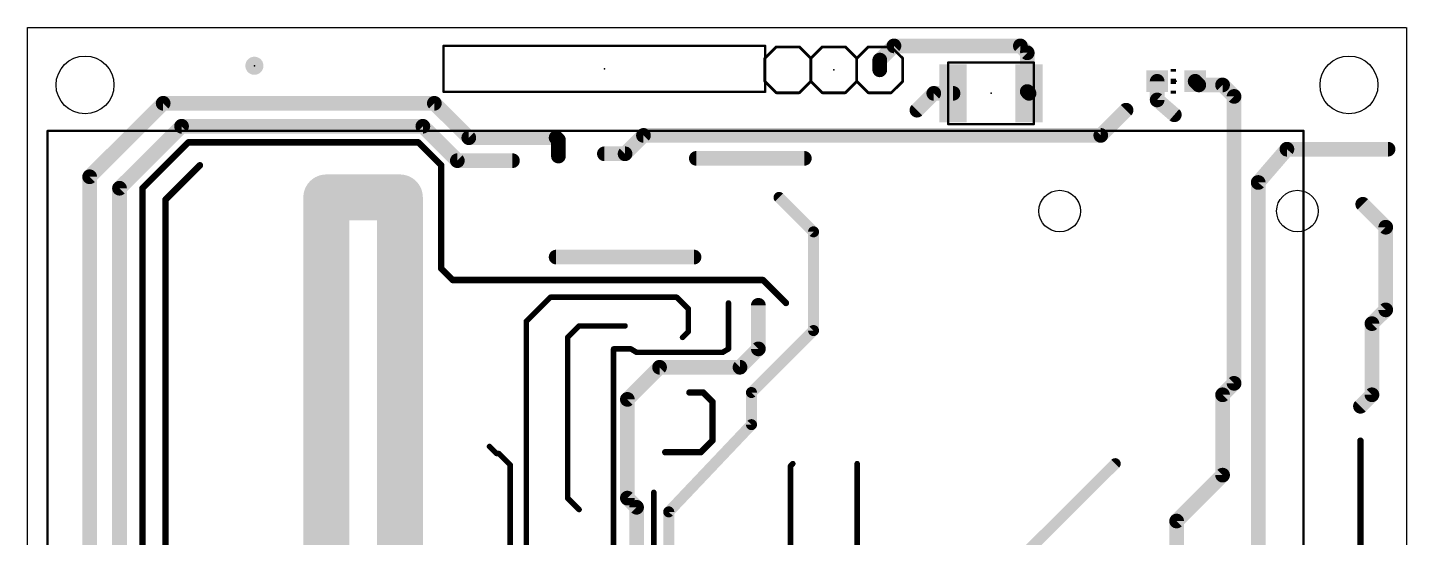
# Model space of a CAD drawing. Extents: x -38 to 38, y -89 to 89.
# Drawn here: x -38.1 to 38.1, y 60.7 to 88.9 of the extents above; entities that cross this region are included whole.
import ezdxf

# ---------------------------------------------------------------- set-up
doc = ezdxf.new("R2010")
doc.units = 0
for name, color, linetype in [('1', 22, 'CONTINUOUS'), ('20', 7, 'CONTINUOUS'), ('21', 253, 'CONTINUOUS'), ('23', 7, 'CONTINUOUS')]:
    doc.layers.add(name, color=color, linetype=linetype)

# ---------------------------------------------------------------- blocks, each defined once
blk = doc.blocks.new('PIE')
at = {"const_width": 0.5}
blk.add_lwpolyline([(0, -0.25, 1), (0, 0.25, 1), (0, -0.25)], format="xyb", dxfattribs=at)
blk = doc.blocks.new('RECT')
blk.add_solid([(-0.5, -0.5), (0.5, -0.5), (-0.5, 0.5), (0.5, 0.5)])

msp = doc.modelspace()

# ---------------------------------------------------------------- linework, layer by layer
at = {"layer": '1'}
for points, const_width in [([(8.995, 87.1), (9.779, 87.884)], 0.8128), ([(9.779, 87.884), (16.764, 87.884)], 0.8128), ([(16.764, 87.884), (17.145, 87.503)], 0.8128), ([(17.145, 87.503), (17.145, 85.36)], 0.8128), ([(8.995, 86.56), (8.995, 87.1)], 0.8128), ([(24.325, 85.925), (24.325, 84.895)], 0.8128), ([(26.625, 85.725), (26.425, 85.925)], 0.8128), ([(27.94, 85.725), (26.625, 85.725)], 0.8128), ([(28.575, 85.09), (27.94, 85.725)], 0.8128), ([(11.981, 85.26), (11.049, 84.328)], 0.8128), ([(13.045, 85.26), (11.981, 85.26)], 0.8128), ([(17.145, 85.36), (17.245, 85.26)], 0.8128), ([(28.575, 69.215), (28.575, 85.09)], 0.8128), ([(-30.607, 84.709), (-34.671, 80.645)], 0.8128), ([(-15.621, 84.709), (-30.607, 84.709)], 0.8128), ([(-13.716, 82.804), (-15.621, 84.709)], 0.8128), ([(21.209, 82.931), (22.606, 84.328)], 0.8128), ([(24.325, 84.895), (25.273, 84.074)], 0.8128), ([(-29.591, 83.439), (-33.02, 80.01)], 0.8128), ([(-16.256, 83.439), (-29.591, 83.439)], 0.8128), ([(-14.351, 81.534), (-16.256, 83.439)], 0.8128), ([(-8.89, 82.804), (-13.716, 82.804)], 0.8128), ([(-8.763, 82.677), (-8.89, 82.804)], 0.8128), ([(-8.763, 81.788), (-8.763, 82.677)], 0.8128), ([(-5.08, 81.915), (-4.064, 82.931)], 0.8128), ([(-4.064, 82.931), (21.209, 82.931)], 0.8128), ([(-31.75, 80.01), (-29.21, 82.55)], 0.3556), ([(-29.21, 82.55), (-16.51, 82.55)], 0.3556), ([(-16.51, 82.55), (-15.24, 81.28)], 0.3556), ([(-6.223, 81.915), (-5.08, 81.915)], 0.8128), ([(31.496, 82.169), (29.9085, 80.3275)], 0.8128), ([(37.084, 82.169), (31.496, 82.169)], 0.8128), ([(-11.303, 81.534), (-14.351, 81.534)], 0.8128), ([(-1.143, 81.661), (4.826, 81.661)], 0.8128), ([(-34.671, 80.645), (-34.671, 36.195)], 0.8128), ([(-30.48, 79.375), (-28.575, 81.28)], 0.3556), ([(-15.24, 81.28), (-15.24, 75.565)], 0.3556), ([(-33.02, 80.01), (-33.02, 36.195)], 0.8128), ([(-31.75, 24.13), (-31.75, 80.01)], 0.3556), ([(29.9085, 80.3275), (29.9085, 39.6875)], 0.8128), ([(-30.48, 32.385), (-30.48, 79.375)], 0.3556), ([(5.334, 77.597), (3.429, 79.502)], 0.6096), ([(36.957, 77.851), (35.687, 79.121)], 0.8128), ([(5.334, 72.136), (5.334, 77.597)], 0.6096), ([(36.957, 73.279), (36.957, 77.851)], 0.8128), ([(-1.27, 76.2), (-8.89, 76.2)], 0.8128), ([(-15.24, 75.565), (-14.605, 74.93)], 0.3556), ([(-14.605, 74.93), (2.54, 74.93)], 0.3556), ([(2.54, 74.93), (3.81, 73.66)], 0.3556), ([(-9.2075, 73.9775), (-10.541, 72.644)], 0.3048), ([(-9.2075, 73.9775), (-2.2225, 73.9775)], 0.3048), ([(-2.2225, 73.9775), (-1.5875, 73.3425)], 0.3048), ([(2.286, 71.12), (2.286, 73.533)], 0.8128), ([(-1.5875, 73.3425), (-1.5875, 72.0725)], 0.3048), ([(0.635, 73.66), (0.635, 71.12)], 0.3048), ([(36.195, 72.517), (36.957, 73.279)], 0.8128), ([(-10.541, 37.719), (-10.541, 72.644)], 0.3048), ([(-7.62, 72.39), (-8.255, 71.755)], 0.3048), ([(-5.08, 72.39), (-7.62, 72.39)], 0.3048), ([(1.905, 68.707), (5.334, 72.136)], 0.6096), ([(36.195, 68.58), (36.195, 72.517)], 0.8128), ([(-8.255, 71.755), (-8.255, 62.865)], 0.3048), ([(-1.5875, 72.0725), (-1.905, 71.755)], 0.3048), ([(-5.715, 55.245), (-5.715, 71.12)], 0.3048), ([(-4.7625, 71.12), (-5.715, 71.12)], 0.3048), ([(-4.445, 70.9295), (-4.7625, 71.12)], 0.3048), ([(0.3175, 70.9295), (-4.445, 70.9295)], 0.3048), ([(0.635, 71.12), (0.3175, 70.9295)], 0.3048), ([(1.27, 70.104), (2.286, 71.12)], 0.8128), ([(-4.953, 68.326), (-3.175, 70.104)], 0.8128), ([(-3.175, 70.104), (1.27, 70.104)], 0.8128), ([(27.94, 68.58), (28.575, 69.215)], 0.8128), ([(-4.953, 62.865), (-4.953, 68.326)], 0.8128), ([(-1.524, 68.707), (-0.762, 68.707)], 0.3556), ([(-0.762, 68.707), (-0.254, 68.199)], 0.3556), ([(1.905, 66.929), (1.905, 68.707)], 0.6096), ([(27.94, 64.135), (27.94, 68.58)], 0.8128), ([(35.56, 67.945), (36.195, 68.58)], 0.8128), ([(-0.254, 68.199), (-0.254, 66.04)], 0.3556), ([(-2.667, 62.103), (1.905, 66.929)], 0.6096), ([(-12.182, 65.3315), (-12.573, 65.7225)], 0.3048), ([(-0.889, 65.405), (-2.8575, 65.405)], 0.3556), ([(-0.254, 66.04), (-0.889, 65.405)], 0.3556), ([(35.56, 32.385), (35.56, 66.04)], 0.3556), ([(-12.055, 65.3315), (-12.182, 65.3315)], 0.3048), ([(-11.43, 64.7065), (-12.055, 65.3315)], 0.3048), ([(-11.43, 59.055), (-11.43, 64.7065)], 0.3048), ([(4.064, 64.643), (4.191, 64.77)], 0.3048), ([(4.064, 45.339), (4.064, 64.643)], 0.3048), ([(7.747, 35.179), (7.747, 64.77)], 0.3048), ([(10.577, 53.34), (22.007, 64.77)], 0.6096), ([(25.4, 61.595), (27.94, 64.135)], 0.8128), ([(-4.445, 62.357), (-4.953, 62.865)], 0.8128), ([(-3.4925, 37.2745), (-3.4925, 63.1825)], 0.3048), ([(-7.62, 62.23), (-8.255, 62.865)], 0.3048), ([(-4.445, 54.61), (-4.445, 62.357)], 0.8128), ([(-2.667, 52.07), (-2.667, 62.103)], 0.6096), ([(25.4, 59.055), (25.4, 61.595)], 0.8128)]:
    msp.add_lwpolyline(points, dxfattribs=dict(at, const_width=const_width))
for points, const_width in [([(9.779, 88.0872, 1), (9.779, 87.6808)], 0.4064), ([(9.9227, 87.7403, 1), (9.6353, 88.0277)], 0.4064), ([(16.9077, 88.0277, 1), (16.6203, 87.7403)], 0.4064), ([(16.764, 87.6808, 1), (16.764, 88.0872)], 0.4064), ([(17.3482, 87.503, 1), (16.9418, 87.503)], 0.4064), ([(17.0013, 87.3593, 1), (17.2887, 87.6467)], 0.4064), ([(9.1982, 87.1, 1), (8.7918, 87.1)], 0.4064), ([(8.8513, 87.2437, 1), (9.1387, 86.9563)], 0.4064), ([(8.7918, 86.56, 1), (9.1982, 86.56)], 0.4064), ([(24.5282, 85.925, 1), (24.1218, 85.925)], 0.4064), ([(26.5687, 86.0687, 1), (26.2813, 85.7813)], 0.4064), ([(26.625, 85.9282, 1), (26.625, 85.5218)], 0.4064), ([(28.0837, 85.8687, 1), (27.7963, 85.5813)], 0.4064), ([(27.94, 85.5218, 1), (27.94, 85.9282)], 0.4064), ([(11.981, 85.4632, 1), (11.981, 85.0568)], 0.4064), ([(12.1247, 85.1163, 1), (11.8373, 85.4037)], 0.4064), ([(13.045, 85.0568, 1), (13.045, 85.4632)], 0.4064), ([(17.2887, 85.5037, 1), (17.0013, 85.2163)], 0.4064), ([(16.9418, 85.36, 1), (17.3482, 85.36)], 0.4064), ([(17.1013, 85.1163, 1), (17.3887, 85.4037)], 0.4064), ([(26.4813, 85.5813, 1), (26.7687, 85.8687)], 0.4064), ([(28.7782, 85.09, 1), (28.3718, 85.09)], 0.4064), ([(28.4313, 84.9463, 1), (28.7187, 85.2337)], 0.4064), ([(-30.607, 84.9122, 1), (-30.607, 84.5058)], 0.4064), ([(-30.4633, 84.5653, 1), (-30.7507, 84.8527)], 0.4064), ([(-15.4773, 84.8527, 1), (-15.7647, 84.5653)], 0.4064), ([(-15.621, 84.5058, 1), (-15.621, 84.9122)], 0.4064), ([(10.9053, 84.4717, 1), (11.1927, 84.1843)], 0.4064), ([(22.7497, 84.1843, 1), (22.4623, 84.4717)], 0.4064), ([(24.458, 85.0486, 1), (24.192, 84.7414)], 0.4064), ([(24.1218, 84.895, 1), (24.5282, 84.895)], 0.4064), ([(-29.591, 83.6422, 1), (-29.591, 83.2358)], 0.4064), ([(-29.4473, 83.2953, 1), (-29.7347, 83.5827)], 0.4064), ([(-16.1123, 83.5827, 1), (-16.3997, 83.2953)], 0.4064), ([(-16.256, 83.2358, 1), (-16.256, 83.6422)], 0.4064), ([(25.14, 83.9204, 1), (25.406, 84.2276)], 0.4064), ([(-13.716, 83.0072, 1), (-13.716, 82.6008)], 0.4064), ([(-13.8597, 82.6603, 1), (-13.5723, 82.9477)], 0.4064), ([(-8.7463, 82.9477, 1), (-9.0337, 82.6603)], 0.4064), ([(-8.5598, 82.677, 1), (-8.9662, 82.677)], 0.4064), ([(-8.89, 82.6008, 1), (-8.89, 83.0072)], 0.4064), ([(-4.064, 83.1342, 1), (-4.064, 82.7278)], 0.4064), ([(-3.9203, 82.7873, 1), (-4.2077, 83.0747)], 0.4064), ([(21.0653, 83.0747, 1), (21.3527, 82.7873)], 0.4064), ([(21.209, 82.7278, 1), (21.209, 83.1342)], 0.4064), ([(-29.21, 82.6389, 1), (-29.21, 82.4611)], 0.1778), ([(-29.1471, 82.4871, 1), (-29.2729, 82.6129)], 0.1778), ([(-16.4471, 82.6129, 1), (-16.5729, 82.4871)], 0.1778), ([(-16.51, 82.4611, 1), (-16.51, 82.6389)], 0.1778), ([(-8.9067, 82.5333, 1), (-8.6193, 82.8207)], 0.4064), ([(-6.223, 82.1182, 1), (-6.223, 81.7118)], 0.4064), ([(-5.08, 81.7118, 1), (-5.08, 82.1182)], 0.4064), ([(31.496, 82.3722, 1), (31.496, 81.9658)], 0.4064), ([(31.6499, 82.0363, 1), (31.3421, 82.3017)], 0.4064), ([(37.084, 81.9658, 1), (37.084, 82.3722)], 0.4064), ([(-14.351, 81.7372, 1), (-14.351, 81.3308)], 0.4064), ([(-14.4947, 81.3903, 1), (-14.2073, 81.6777)], 0.4064), ([(-11.303, 81.3308, 1), (-11.303, 81.7372)], 0.4064), ([(-8.9662, 81.788, 1), (-8.5598, 81.788)], 0.4064), ([(-5.2237, 82.0587, 1), (-4.9363, 81.7713)], 0.4064), ([(-1.143, 81.8642, 1), (-1.143, 81.4578)], 0.4064), ([(4.826, 81.4578, 1), (4.826, 81.8642)], 0.4064), ([(-34.4678, 80.645, 1), (-34.8742, 80.645)], 0.4064), ([(-34.8147, 80.7887, 1), (-34.5273, 80.5013)], 0.4064), ([(-28.5121, 81.2171, 1), (-28.6379, 81.3429)], 0.1778), ([(-15.1511, 81.28, 1), (-15.3289, 81.28)], 0.1778), ([(-15.3029, 81.2171, 1), (-15.1771, 81.3429)], 0.1778), ([(-32.8168, 80.01, 1), (-33.2232, 80.01)], 0.4064), ([(-33.1637, 80.1537, 1), (-32.8763, 79.8663)], 0.4064), ([(-31.8129, 80.0729, 1), (-31.6871, 79.9471)], 0.1778), ([(-31.6611, 80.01, 1), (-31.8389, 80.01)], 0.1778), ([(30.1117, 80.3275, 1), (29.7053, 80.3275)], 0.4064), ([(29.7546, 80.4602, 1), (30.0624, 80.1948)], 0.4064), ([(-30.5429, 79.4379, 1), (-30.4171, 79.3121)], 0.1778), ([(-30.3911, 79.375, 1), (-30.5689, 79.375)], 0.1778), ([(3.5368, 79.6098, 1), (3.3212, 79.3942)], 0.3048), ([(35.8307, 79.2647, 1), (35.5433, 78.9773)], 0.4064), ([(5.4864, 77.597, 1), (5.1816, 77.597)], 0.3048), ([(5.2262, 77.4892, 1), (5.4418, 77.7048)], 0.3048), ([(37.1602, 77.851, 1), (36.7538, 77.851)], 0.4064), ([(36.8133, 77.7073, 1), (37.1007, 77.9947)], 0.4064), ([(-8.89, 76.4032, 1), (-8.89, 75.9968)], 0.4064), ([(-1.27, 75.9968, 1), (-1.27, 76.4032)], 0.4064), ([(-15.1771, 75.6279, 1), (-15.3029, 75.5021)], 0.1778), ([(-15.3289, 75.565, 1), (-15.1511, 75.565)], 0.1778), ([(-14.605, 75.0189, 1), (-14.605, 74.8411)], 0.1778), ([(-14.6679, 74.8671, 1), (-14.5421, 74.9929)], 0.1778), ([(2.6029, 74.9929, 1), (2.4771, 74.8671)], 0.1778), ([(2.54, 74.8411, 1), (2.54, 75.0189)], 0.1778), ([(-9.2075, 74.0537, 1), (-9.2075, 73.9013)], 0.1524), ([(-9.1536, 73.9236, 1), (-9.2614, 74.0314)], 0.1524), ([(-2.1686, 74.0314, 1), (-2.2764, 73.9236)], 0.1524), ([(-2.2225, 73.9013, 1), (-2.2225, 74.0537)], 0.1524), ([(2.4892, 73.533, 1), (2.0828, 73.533)], 0.4064), ([(-1.5113, 73.3425, 1), (-1.6637, 73.3425)], 0.1524), ([(-1.6414, 73.2886, 1), (-1.5336, 73.3964)], 0.1524), ([(0.7112, 73.66, 1), (0.5588, 73.66)], 0.1524), ([(3.7471, 73.5971, 1), (3.8729, 73.7229)], 0.1778), ([(36.7538, 73.279, 1), (37.1602, 73.279)], 0.4064), ([(37.1007, 73.1353, 1), (36.8133, 73.4227)], 0.4064), ([(-10.4648, 72.644, 1), (-10.6172, 72.644)], 0.1524), ([(-10.5949, 72.6979, 1), (-10.4871, 72.5901)], 0.1524), ([(-7.62, 72.4662, 1), (-7.62, 72.3138)], 0.1524), ([(-7.5661, 72.3361, 1), (-7.6739, 72.4439)], 0.1524), ([(-5.08, 72.3138, 1), (-5.08, 72.4662)], 0.1524), ([(5.4418, 72.0282, 1), (5.2262, 72.2438)], 0.3048), ([(36.3982, 72.517, 1), (35.9918, 72.517)], 0.4064), ([(36.0513, 72.6607, 1), (36.3387, 72.3733)], 0.4064), ([(-8.1788, 71.755, 1), (-8.3312, 71.755)], 0.1524), ([(-8.3089, 71.8089, 1), (-8.2011, 71.7011)], 0.1524), ([(-1.9589, 71.8089, 1), (-1.8511, 71.7011)], 0.1524), ([(-1.6637, 72.0725, 1), (-1.5113, 72.0725)], 0.1524), ([(-1.5336, 72.0186, 1), (-1.6414, 72.1264)], 0.1524), ([(5.1816, 72.136, 1), (5.4864, 72.136)], 0.3048), ([(-5.6388, 71.12, 1), (-5.7912, 71.12)], 0.1524), ([(-5.715, 71.1962, 1), (-5.715, 71.0438)], 0.1524), ([(-4.7233, 71.1853, 1), (-4.8017, 71.0547)], 0.1524), ([(-4.7625, 71.0438, 1), (-4.7625, 71.1962)], 0.1524), ([(-4.445, 71.0057, 1), (-4.445, 70.8533)], 0.1524), ([(-4.4842, 70.8642, 1), (-4.4058, 70.9948)], 0.1524), ([(0.2783, 70.9948, 1), (0.3567, 70.8642)], 0.1524), ([(0.3175, 70.8533, 1), (0.3175, 71.0057)], 0.1524), ([(0.5588, 71.12, 1), (0.7112, 71.12)], 0.1524), ([(0.6742, 71.0547, 1), (0.5958, 71.1853)], 0.1524), ([(2.0828, 71.12, 1), (2.4892, 71.12)], 0.4064), ([(2.4297, 70.9763, 1), (2.1423, 71.2637)], 0.4064), ([(-3.175, 70.3072, 1), (-3.175, 69.9008)], 0.4064), ([(-3.0313, 69.9603, 1), (-3.3187, 70.2477)], 0.4064), ([(1.1263, 70.2477, 1), (1.4137, 69.9603)], 0.4064), ([(1.27, 69.9008, 1), (1.27, 70.3072)], 0.4064), ([(28.3718, 69.215, 1), (28.7782, 69.215)], 0.4064), ([(28.7187, 69.0713, 1), (28.4313, 69.3587)], 0.4064), ([(-4.7498, 68.326, 1), (-5.1562, 68.326)], 0.4064), ([(-5.0967, 68.4697, 1), (-4.8093, 68.1823)], 0.4064), ([(-1.524, 68.7959, 1), (-1.524, 68.6181)], 0.1778), ([(-0.6991, 68.7699, 1), (-0.8249, 68.6441)], 0.1778), ([(-0.762, 68.6181, 1), (-0.762, 68.7959)], 0.1778), ([(1.7972, 68.8148, 1), (2.0128, 68.5992)], 0.3048), ([(2.0574, 68.707, 1), (1.7526, 68.707)], 0.3048), ([(28.1432, 68.58, 1), (27.7368, 68.58)], 0.4064), ([(27.7963, 68.7237, 1), (28.0837, 68.4363)], 0.4064), ([(35.9918, 68.58, 1), (36.3982, 68.58)], 0.4064), ([(36.3387, 68.4363, 1), (36.0513, 68.7237)], 0.4064), ([(-0.1651, 68.199, 1), (-0.3429, 68.199)], 0.1778), ([(-0.3169, 68.1361, 1), (-0.1911, 68.2619)], 0.1778), ([(35.4163, 68.0887, 1), (35.7037, 67.8013)], 0.4064), ([(1.7526, 66.929, 1), (2.0574, 66.929)], 0.3048), ([(2.0156, 66.8242, 1), (1.7944, 67.0338)], 0.3048), ([(-12.5191, 65.7764, 1), (-12.6269, 65.6686)], 0.1524), ([(-2.8575, 65.4939, 1), (-2.8575, 65.3161)], 0.1778), ([(-0.9519, 65.4679, 1), (-0.8261, 65.3421)], 0.1778), ([(-0.889, 65.3161, 1), (-0.889, 65.4939)], 0.1778), ([(-0.3429, 66.04, 1), (-0.1651, 66.04)], 0.1778), ([(-0.1911, 65.9771, 1), (-0.3169, 66.1029)], 0.1778), ([(35.6489, 66.04, 1), (35.4711, 66.04)], 0.1778), ([(-12.182, 65.4077, 1), (-12.182, 65.2553)], 0.1524), ([(-12.2359, 65.2777, 1), (-12.1282, 65.3854)], 0.1524), ([(-12.0012, 65.3854, 1), (-12.1089, 65.2777)], 0.1524), ([(-12.055, 65.2553, 1), (-12.055, 65.4077)], 0.1524), ([(-11.3538, 64.7065, 1), (-11.5062, 64.7065)], 0.1524), ([(-11.4839, 64.6526, 1), (-11.3761, 64.7604)], 0.1524), ([(4.1402, 64.643, 1), (3.9878, 64.643)], 0.1524), ([(4.0101, 64.6969, 1), (4.1179, 64.5891)], 0.1524), ([(4.2449, 64.7161, 1), (4.1371, 64.8239)], 0.1524), ([(7.8232, 64.77, 1), (7.6708, 64.77)], 0.1524), ([(22.1147, 64.6622, 1), (21.8992, 64.8778)], 0.3048), ([(27.7368, 64.135, 1), (28.1432, 64.135)], 0.4064), ([(28.0837, 63.9913, 1), (27.7963, 64.2787)], 0.4064), ([(-4.8093, 63.0087, 1), (-5.0967, 62.7213)], 0.4064), ([(-3.4163, 63.1825, 1), (-3.5687, 63.1825)], 0.1524), ([(-8.2011, 62.9189, 1), (-8.3089, 62.8111)], 0.1524), ([(-8.3312, 62.865, 1), (-8.1788, 62.865)], 0.1524), ([(-5.1562, 62.865, 1), (-4.7498, 62.865)], 0.4064), ([(-4.2418, 62.357, 1), (-4.6482, 62.357)], 0.4064), ([(-4.5887, 62.2133, 1), (-4.3013, 62.5007)], 0.4064), ([(-7.6739, 62.1761, 1), (-7.5661, 62.2839)], 0.1524), ([(-2.5146, 62.103, 1), (-2.8194, 62.103)], 0.3048), ([(-2.7776, 62.2078, 1), (-2.5564, 61.9982)], 0.3048), ([(25.6032, 61.595, 1), (25.1968, 61.595)], 0.4064), ([(25.2563, 61.7387, 1), (25.5437, 61.4513)], 0.4064)]:
    msp.add_lwpolyline(points, format="xyb", dxfattribs=dict(at, const_width=const_width))
at = {"layer": '20'}
for p, q in [((-38.1, -88.9), (-38.1, 88.9)), ((-38.1, 88.9), (38.0917, 88.9)), ((38.1, 88.9), (38.1, -88.9))]:
    msp.add_line(p, q, dxfattribs=at)
at = {"layer": '20', "const_width": 1.27}
for points in [[(-21.59, 80.137, 1), (-21.59, 78.867)], [(-20.955, 79.502, 1), (-22.225, 79.502)], [(-16.891, 79.502, 1), (-18.161, 79.502)], [(-17.526, 78.867, 1), (-17.526, 80.137)]]:
    msp.add_lwpolyline(points, format="xyb", dxfattribs=at)
at = {"layer": '20', "const_width": 2.54}
for points in [[(-21.59, 79.502), (-17.526, 79.502)], [(-21.59, 39.37), (-21.59, 79.502)], [(-17.526, 79.502), (-17.526, 39.37)]]:
    msp.add_lwpolyline(points, dxfattribs=at)
at = {"layer": '20'}
for centre, radius in [((-34.925, 85.725), 1.6), ((34.925, 85.725), 1.6), ((18.937, 78.7461), 1.15), ((32.077, 78.7461), 1.15)]:
    msp.add_circle(centre, radius, dxfattribs=at)
at = {"layer": '21'}
for points, const_width in [([(-15.113, 87.9158, 1), (-15.113, 87.8522)], 0.0635), ([(-15.0813, 87.884, 1), (-15.1448, 87.884)], 0.0635), ([(2.6988, 87.884, 1), (2.6353, 87.884)], 0.0635), ([(2.667, 87.8522, 1), (2.667, 87.9158)], 0.0635), ([(3.28, 87.8681, 1), (3.28, 87.7919)], 0.0762), ([(3.3069, 87.8031, 1), (3.2531, 87.8569)], 0.0762), ([(4.5769, 87.8569, 1), (4.5231, 87.8031)], 0.0762), ([(4.55, 87.7919, 1), (4.55, 87.8681)], 0.0762), ([(5.82, 87.8681, 1), (5.82, 87.7919)], 0.0762), ([(5.8469, 87.8031, 1), (5.7931, 87.8569)], 0.0762), ([(7.1169, 87.8569, 1), (7.0631, 87.8031)], 0.0762), ([(7.09, 87.7919, 1), (7.09, 87.8681)], 0.0762), ([(8.36, 87.8681, 1), (8.36, 87.7919)], 0.0762), ([(8.3869, 87.8031, 1), (8.3331, 87.8569)], 0.0762), ([(9.6569, 87.8569, 1), (9.6031, 87.8031)], 0.0762), ([(9.63, 87.7919, 1), (9.63, 87.8681)], 0.0762), ([(2.6831, 87.195, 1), (2.6069, 87.195)], 0.0762), ([(2.6181, 87.2219, 1), (2.6719, 87.1681)], 0.0762), ([(5.2231, 87.195, 1), (5.1469, 87.195)], 0.0762), ([(5.1581, 87.2219, 1), (5.2119, 87.1681)], 0.0762), ([(5.1581, 87.1681, 1), (5.2119, 87.2219)], 0.0762), ([(7.7631, 87.195, 1), (7.6869, 87.195)], 0.0762), ([(7.6981, 87.2219, 1), (7.7519, 87.1681)], 0.0762), ([(7.6981, 87.1681, 1), (7.7519, 87.2219)], 0.0762), ([(10.3031, 87.195, 1), (10.2269, 87.195)], 0.0762), ([(10.2381, 87.1681, 1), (10.2919, 87.2219)], 0.0762), ([(12.8118, 86.965, 1), (12.7483, 86.965)], 0.0635), ([(12.78, 86.9968, 1), (12.78, 86.9333)], 0.0635), ([(17.5418, 86.965, 1), (17.4783, 86.965)], 0.0635), ([(17.51, 86.9333, 1), (17.51, 86.9968)], 0.0635), ([(-15.1448, 85.344, 1), (-15.0813, 85.344)], 0.0635), ([(-15.113, 85.3758, 1), (-15.113, 85.3123)], 0.0635), ([(2.6069, 85.925, 1), (2.6831, 85.925)], 0.0762), ([(2.6719, 85.9519, 1), (2.6181, 85.8981)], 0.0762), ([(2.6353, 85.344, 1), (2.6988, 85.344)], 0.0635), ([(2.667, 85.3123, 1), (2.667, 85.3758)], 0.0635), ([(3.28, 85.3281, 1), (3.28, 85.2519)], 0.0762), ([(3.2531, 85.2631, 1), (3.3069, 85.3169)], 0.0762), ([(4.5231, 85.3169, 1), (4.5769, 85.2631)], 0.0762), ([(4.55, 85.2519, 1), (4.55, 85.3281)], 0.0762), ([(5.1469, 85.925, 1), (5.2231, 85.925)], 0.0762), ([(5.2119, 85.9519, 1), (5.1581, 85.8981)], 0.0762), ([(5.2119, 85.8981, 1), (5.1581, 85.9519)], 0.0762), ([(5.82, 85.3281, 1), (5.82, 85.2519)], 0.0762), ([(5.7931, 85.2631, 1), (5.8469, 85.3169)], 0.0762), ([(7.0631, 85.3169, 1), (7.1169, 85.2631)], 0.0762), ([(7.09, 85.2519, 1), (7.09, 85.3281)], 0.0762), ([(7.6869, 85.925, 1), (7.7631, 85.925)], 0.0762), ([(7.7519, 85.9519, 1), (7.6981, 85.8981)], 0.0762), ([(7.7519, 85.8981, 1), (7.6981, 85.9519)], 0.0762), ([(8.36, 85.3281, 1), (8.36, 85.2519)], 0.0762), ([(8.3331, 85.2631, 1), (8.3869, 85.3169)], 0.0762), ([(9.6031, 85.3169, 1), (9.6569, 85.2631)], 0.0762), ([(9.63, 85.2519, 1), (9.63, 85.3281)], 0.0762), ([(10.2269, 85.925, 1), (10.3031, 85.925)], 0.0762), ([(10.2919, 85.8981, 1), (10.2381, 85.9519)], 0.0762), ([(-36.9918, 83.2133, 1), (-36.9918, 83.1498)], 0.0635), ([(-36.96, 83.1815, 1), (-37.0235, 83.1815)], 0.0635), ([(12.78, 83.5868, 1), (12.78, 83.5233)], 0.0635), ([(12.7483, 83.555, 1), (12.8118, 83.555)], 0.0635), ([(17.4783, 83.555, 1), (17.5418, 83.555)], 0.0635), ([(17.51, 83.5233, 1), (17.51, 83.5868)], 0.0635), ([(32.44, 83.1815, 1), (32.3765, 83.1815)], 0.0635), ([(32.4082, 83.1498, 1), (32.4082, 83.2133)], 0.0635)]:
    msp.add_lwpolyline(points, format="xyb", dxfattribs=dict(at, const_width=const_width))
for points, const_width in [([(-15.113, 87.884), (2.667, 87.884)], 0.127), ([(-15.113, 85.344), (-15.113, 87.884)], 0.127), ([(2.645, 87.195), (3.28, 87.83)], 0.1524), ([(2.667, 87.884), (2.667, 85.344)], 0.127), ([(3.28, 87.83), (4.55, 87.83)], 0.1524), ([(4.55, 87.83), (5.185, 87.195)], 0.1524), ([(5.185, 87.195), (5.82, 87.83)], 0.1524), ([(5.82, 87.83), (7.09, 87.83)], 0.1524), ([(7.09, 87.83), (7.725, 87.195)], 0.1524), ([(7.725, 87.195), (8.36, 87.83)], 0.1524), ([(8.36, 87.83), (9.63, 87.83)], 0.1524), ([(10.265, 87.195), (9.63, 87.83)], 0.1524), ([(2.645, 85.925), (2.645, 87.195)], 0.1524), ([(5.185, 85.925), (5.185, 87.195)], 0.1524), ([(7.725, 85.925), (7.725, 87.195)], 0.1524), ([(10.265, 85.925), (10.265, 87.195)], 0.1524), ([(12.78, 83.555), (12.78, 86.965)], 0.127), ([(12.78, 86.965), (17.51, 86.965)], 0.127), ([(17.51, 86.965), (17.51, 83.555)], 0.127), ([(2.667, 85.344), (-15.113, 85.344)], 0.127), ([(3.28, 85.29), (2.645, 85.925)], 0.1524), ([(4.55, 85.29), (3.28, 85.29)], 0.1524), ([(5.185, 85.925), (4.55, 85.29)], 0.1524), ([(5.82, 85.29), (5.185, 85.925)], 0.1524), ([(7.09, 85.29), (5.82, 85.29)], 0.1524), ([(7.725, 85.925), (7.09, 85.29)], 0.1524), ([(8.36, 85.29), (7.725, 85.925)], 0.1524), ([(9.63, 85.29), (8.36, 85.29)], 0.1524), ([(9.63, 85.29), (10.265, 85.925)], 0.1524), ([(-36.9918, 32.9815), (-36.9918, 83.1815)], 0.127), ([(-36.9918, 83.1815), (32.4082, 83.1815)], 0.127), ([(17.51, 83.555), (12.78, 83.555)], 0.127), ([(32.4082, 83.1815), (32.4082, 32.9815)], 0.127)]:
    msp.add_lwpolyline(points, dxfattribs=dict(at, const_width=const_width))
at = {"layer": '23'}
for p in [(-25.565, 86.785), (-6.223, 86.614), (6.455, 86.56), (25.375, 85.925), (15.145, 85.26)]:
    msp.add_point(p, dxfattribs=at)

# ---------------------------------------------------------------- block references
at = {"layer": '1'}
msp.add_blockref('PIE', (-25.565, 86.785), dxfattribs=at)
for p, xscale, yscale, rotation in [((13.045, 85.26), 3.2, 1.5, 270), ((17.245, 85.26), 3.2, 1.5, 270), ((24.325, 85.925), 1.2, 1.2, 90), ((26.425, 85.925), 1.2, 1.2, 90)]:
    msp.add_blockref('RECT', p, dxfattribs=dict(at, xscale=xscale, yscale=yscale, rotation=rotation))
at = {"layer": '21', "yscale": 0.3, "rotation": 90}
for p, xscale in [((25.225, 86.525), 0.15), ((25.225, 85.925), 0.3), ((25.225, 85.325), 0.15)]:
    msp.add_blockref('RECT', p, dxfattribs=dict(at, xscale=xscale))

doc.saveas('drawing.dxf')
